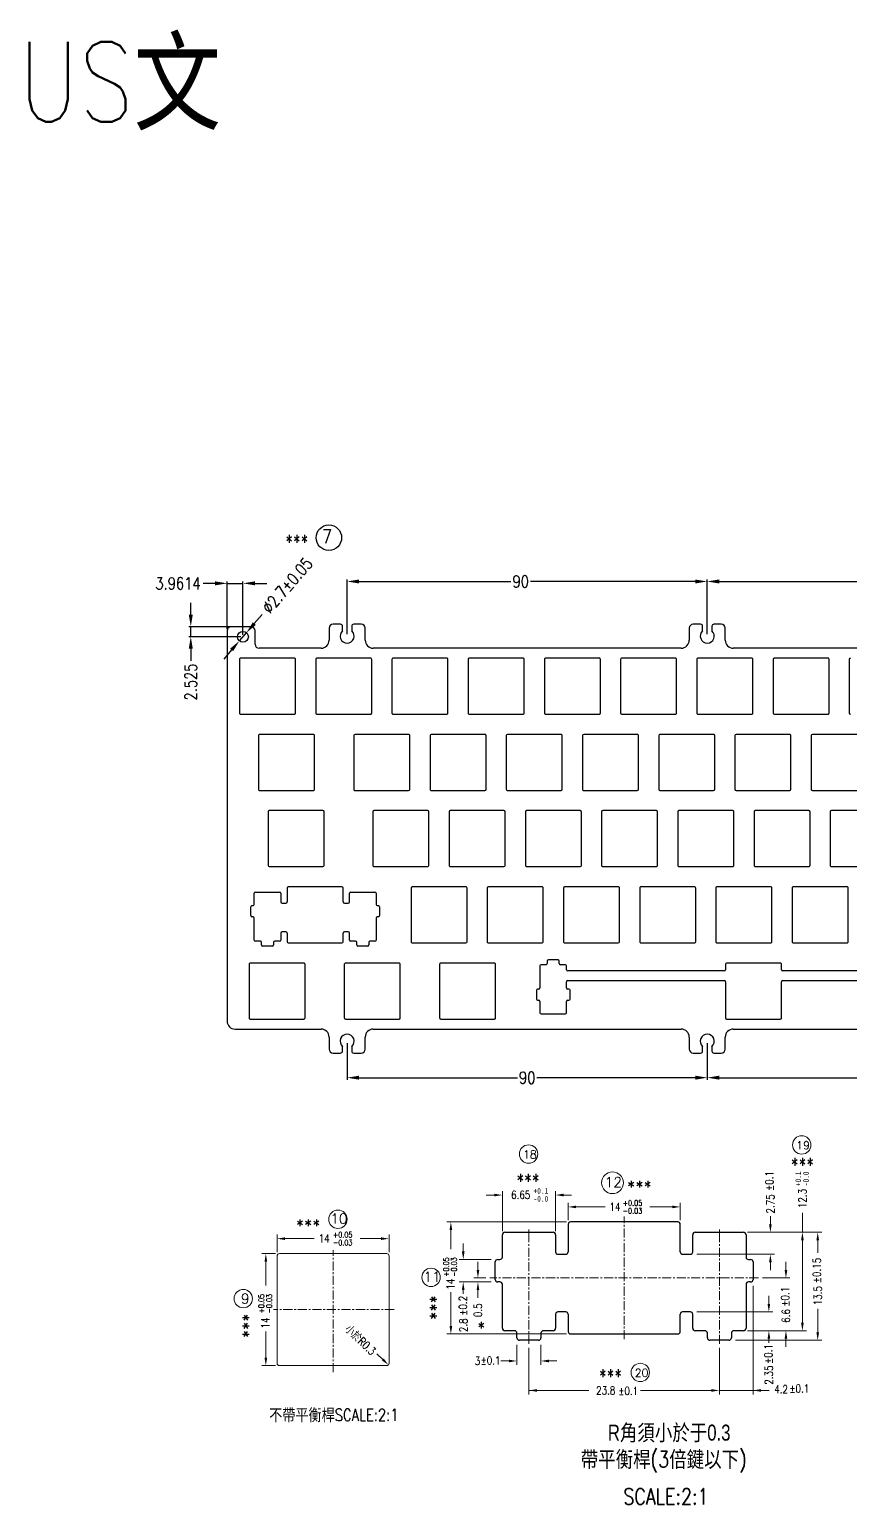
# Model space of a CAD drawing. Header units: inches. Extents: x 139 to 1075, y 623 to 991.
# Drawn here: x 627.8 to 833, y 622.6 to 991.3 of the extents above; entities that cross this region are included whole.
import ezdxf

# ---------------------------------------------------------------- set-up
doc = ezdxf.new("R2010")
doc.units = ezdxf.units.IN
doc.header["$LTSCALE"] = 1.21
doc.header["$MEASUREMENT"] = 0
doc.header["$PDMODE"] = 3
doc.header["$PDSIZE"] = 0.3125
doc.linetypes.add('CENTER', pattern=[0.6, 0.375, -0.075, 0.075, -0.075])
doc.layers.get('0').update_dxf_attribs({"linetype": 'CONTINUOUS'})
doc.layers.get('Defpoints').update_dxf_attribs({"linetype": 'CONTINUOUS'})
for name, color, linetype in [('CENTER', 3, 'CENTER'), ('DIM', 2, 'CONTINUOUS'), ('METAL', 5, 'CONTINUOUS'), ('尺寸', 3, 'CONTINUOUS')]:
    doc.layers.add(name, color=color, linetype=linetype)
doc.styles.get("Standard").update_dxf_attribs({"font": 'simplex.shx', "width": 0.8, "bigfont": 'chineset.shx'})
doc.dimstyles.new('ISO-25', dxfattribs={"dimtxt": 3, "dimasz": 3, "dimexe": 0.5, "dimexo": 0.5, "dimgap": 0.5, "dimtad": 0, "dimdec": 4, "dimdsep": 46, "dimtxsty": 'Standard', "dimcen": 0, "dimclrd": 256, "dimclre": 256, "dimclrt": 256, "dimadec": 4, "dimazin": 2, "dimtfac": 1, "dimtdec": 4, "dimtmove": 0, "dimatfit": 3, "dimfxl": 1, "dimtolj": 1, "dimarcsym": 0})

# ---------------------------------------------------------------- blocks, each defined once
blk = doc.blocks.new('*D76')
at = {"layer": 'Defpoints', "color": 0, "transparency": 16777216}
for p in [(680.29, 838.48), (682.06, 840.53)]:
    blk.add_point(p, dxfattribs=at)
at = {"layer": '尺寸', "lineweight": -2, "transparency": 16777216}
for p, q in [((684.02, 842.8), (685.98, 845.07)), ((680.29, 838.48), (682.06, 840.53)), ((678.33, 836.21), (676.37, 833.94))]:
    blk.add_line(p, q, dxfattribs=at)
at = {"layer": '尺寸', "transparency": 16777216}
for points in [[(683.64, 843.12), (684.4, 842.47), (682.06, 840.53)], [(678.71, 835.88), (677.96, 836.54), (680.29, 838.48)]]:
    blk.add_solid(points, dxfattribs=at)
at = {"layer": '尺寸', "transparency": 16777216, "insert": (692.25, 852.32), "char_height": 3, "attachment_point": 5, "rotation": 49.1831}
blk.add_mtext('\\A1;\\A1;∅2.7%%P0.05', dxfattribs=at)
blk = doc.blocks.new('*D92')
at = {"layer": 'Defpoints', "color": 0, "transparency": 16777216}
for p in [(707.22, 738.45), (797.22, 738.45), (797.22, 729.31)]:
    blk.add_point(p, dxfattribs=at)
at = {"layer": '尺寸', "lineweight": -2, "transparency": 16777216}
for p, q in [((707.22, 737.95), (707.22, 728.81)), ((797.22, 737.95), (797.22, 728.81)), ((710.22, 729.31), (749.77, 729.31)), ((794.22, 729.31), (754.66, 729.31))]:
    blk.add_line(p, q, dxfattribs=at)
at = {"layer": '尺寸', "transparency": 16777216}
for points in [[(710.22, 729.81), (710.22, 728.81), (707.22, 729.31)], [(794.22, 728.81), (794.22, 729.81), (797.22, 729.31)]]:
    blk.add_solid(points, dxfattribs=at)
at = {"layer": '尺寸', "transparency": 16777216, "insert": (752.22, 729.31), "char_height": 3, "attachment_point": 5}
blk.add_mtext('\\A1;90', dxfattribs=at)
blk = doc.blocks.new('*D93')
at = {"layer": 'Defpoints', "color": 0, "transparency": 16777216}
for p in [(797.22, 738.45), (887.22, 738.45), (887.22, 729.31)]:
    blk.add_point(p, dxfattribs=at)
at = {"layer": '尺寸', "lineweight": -2, "transparency": 16777216}
for p, q in [((797.22, 737.95), (797.22, 728.81)), ((887.22, 737.95), (887.22, 728.81)), ((800.22, 729.31), (839.77, 729.31)), ((884.22, 729.31), (844.66, 729.31))]:
    blk.add_line(p, q, dxfattribs=at)
at = {"layer": '尺寸', "transparency": 16777216}
for points in [[(800.22, 729.81), (800.22, 728.81), (797.22, 729.31)], [(884.22, 728.81), (884.22, 729.81), (887.22, 729.31)]]:
    blk.add_solid(points, dxfattribs=at)
at = {"layer": '尺寸', "transparency": 16777216, "insert": (842.22, 729.31), "char_height": 3, "attachment_point": 5}
blk.add_mtext('\\A1;90', dxfattribs=at)
blk = doc.blocks.new('*D95')
at = {"layer": 'Defpoints', "color": 0, "transparency": 16777216}
for p in [(797.22, 853.33), (707.22, 839.65), (797.22, 839.65)]:
    blk.add_point(p, dxfattribs=at)
at = {"layer": '尺寸', "lineweight": -2, "transparency": 16777216}
for p, q in [((707.22, 840.15), (707.22, 853.83)), ((710.22, 853.33), (748.16, 853.33)), ((794.22, 853.33), (753.05, 853.33)), ((797.22, 840.15), (797.22, 853.83))]:
    blk.add_line(p, q, dxfattribs=at)
at = {"layer": '尺寸', "transparency": 16777216}
for points in [[(710.22, 853.83), (710.22, 852.83), (707.22, 853.33)], [(794.22, 852.83), (794.22, 853.83), (797.22, 853.33)]]:
    blk.add_solid(points, dxfattribs=at)
at = {"layer": '尺寸', "transparency": 16777216, "insert": (750.6, 853.33), "char_height": 3, "attachment_point": 5}
blk.add_mtext('\\A1;90', dxfattribs=at)
blk = doc.blocks.new('*D96')
at = {"layer": 'Defpoints', "color": 0, "transparency": 16777216}
for p in [(887.22, 853.33), (797.22, 839.65), (887.22, 839.65)]:
    blk.add_point(p, dxfattribs=at)
at = {"layer": '尺寸', "lineweight": -2, "transparency": 16777216}
for p, q in [((797.22, 840.15), (797.22, 853.83)), ((800.22, 853.33), (839.77, 853.33)), ((884.22, 853.33), (844.66, 853.33)), ((887.22, 840.15), (887.22, 853.83))]:
    blk.add_line(p, q, dxfattribs=at)
at = {"layer": '尺寸', "transparency": 16777216}
for points in [[(800.22, 853.83), (800.22, 852.83), (797.22, 853.33)], [(884.22, 852.83), (884.22, 853.83), (887.22, 853.33)]]:
    blk.add_solid(points, dxfattribs=at)
at = {"layer": '尺寸', "transparency": 16777216, "insert": (842.22, 853.33), "char_height": 3, "attachment_point": 5}
blk.add_mtext('\\A1;90', dxfattribs=at)
blk = doc.blocks.new('*D100')
at = {"layer": 'Defpoints', "color": 0, "transparency": 16777216}
for p in [(668.14, 842.03), (679.11, 842.03), (681.18, 839.5)]:
    blk.add_point(p, dxfattribs=at)
at = {"layer": '尺寸', "lineweight": -2, "transparency": 16777216}
for p, q in [((668.14, 845.03), (668.14, 848.03)), ((678.61, 842.03), (667.64, 842.03)), ((668.14, 839.5), (668.14, 842.03)), ((680.68, 839.5), (667.64, 839.5)), ((668.14, 836.5), (668.14, 833.5))]:
    blk.add_line(p, q, dxfattribs=at)
at = {"layer": '尺寸', "transparency": 16777216}
for points in [[(667.64, 845.03), (668.64, 845.03), (668.14, 842.03)], [(668.64, 836.5), (667.64, 836.5), (668.14, 839.5)]]:
    blk.add_solid(points, dxfattribs=at)
at = {"layer": '尺寸', "transparency": 16777216, "insert": (668.14, 828.2), "char_height": 3, "attachment_point": 5, "rotation": 90}
blk.add_mtext('\\A1;2.525', dxfattribs=at)
blk = doc.blocks.new('*D101')
at = {"layer": 'Defpoints', "color": 0, "transparency": 16777216}
for p in [(681.18, 852.86), (677.22, 840.95), (681.18, 839.5)]:
    blk.add_point(p, dxfattribs=at)
at = {"layer": '尺寸', "lineweight": -2, "transparency": 16777216}
for p, q in [((674.22, 852.86), (671.22, 852.86)), ((677.22, 841.45), (677.22, 853.36)), ((677.22, 852.86), (681.18, 852.86)), ((681.18, 840), (681.18, 853.36)), ((684.18, 852.86), (687.18, 852.86))]:
    blk.add_line(p, q, dxfattribs=at)
at = {"layer": '尺寸', "transparency": 16777216}
for points in [[(674.22, 852.36), (674.22, 853.36), (677.22, 852.86)], [(684.18, 853.36), (684.18, 852.36), (681.18, 852.86)]]:
    blk.add_solid(points, dxfattribs=at)
at = {"layer": '尺寸', "transparency": 16777216, "insert": (664.94, 852.86), "char_height": 3, "attachment_point": 5}
blk.add_mtext('\\A1;3.9614', dxfattribs=at)

msp = doc.modelspace()

# ---------------------------------------------------------------- linework, layer by layer
at = {"color": 7, "linetype": 'Continuous'}
for p, q in [((677.21589, 841.02841), (677.21589, 743.45411)), ((683.21589, 842.02841), (678.21589, 842.02841)), ((684.21589, 837.65411), (684.21589, 841.02841)), ((702.70606, 841.65411), (702.70606, 838.65411)), ((705.56589, 842.65411), (703.70606, 842.65411)), ((706.06589, 840.9732), (706.06589, 842.15411)), ((708.36589, 842.15411), (708.36589, 840.9732)), ((710.72571, 842.65411), (708.86589, 842.65411)), ((711.72571, 838.65411), (711.72571, 841.65411)), ((792.70606, 841.65411), (792.70606, 838.65411)), ((795.56589, 842.65411), (793.70606, 842.65411)), ((796.06589, 840.9732), (796.06589, 842.15411)), ((798.36589, 842.15411), (798.36589, 840.9732)), ((800.72571, 842.65411), (798.86589, 842.65411)), ((801.72571, 838.65411), (801.72571, 841.65411)), ((680.31634, 833.85326), (680.31634, 820.45426)), ((694.01495, 834.15336), (680.6169, 834.15336)), ((700.70606, 836.65411), (685.21589, 836.65411)), ((694.31589, 820.45426), (694.31589, 833.85326)), ((699.36637, 833.85357), (699.36637, 820.45407)), ((713.06495, 834.15336), (699.6669, 834.15336)), ((713.36576, 820.45302), (713.36576, 833.854)), ((790.70606, 836.65411), (713.72571, 836.65411)), ((718.41637, 833.85357), (718.41637, 820.45407)), ((732.11495, 834.15336), (718.7169, 834.15336)), ((732.41576, 820.45302), (732.41576, 833.854)), ((737.46637, 833.85357), (737.46637, 820.45407)), ((751.16495, 834.15336), (737.7669, 834.15336)), ((751.46576, 820.45302), (751.46576, 833.854)), ((756.51637, 833.85357), (756.51637, 820.45407)), ((770.21495, 834.15336), (756.8169, 834.15336)), ((770.51576, 820.45302), (770.51576, 833.854)), ((775.56544, 833.85158), (775.56544, 820.45594)), ((789.26495, 834.15336), (775.86653, 834.15336)), ((789.56576, 820.45302), (789.56576, 833.854)), ((794.61524, 833.8512), (794.61524, 820.45631)), ((808.31495, 834.15336), (794.91653, 834.15336)), ((880.70606, 836.65411), (803.72571, 836.65411)), ((808.61576, 820.45302), (808.61576, 833.854)), ((813.66657, 833.85376), (813.66657, 820.45375)), ((827.36495, 834.15336), (813.9666, 834.15336)), ((827.66576, 820.45302), (827.66576, 833.854)), ((832.71657, 833.85376), (832.71657, 820.45375)), ((680.61728, 820.15416), (694.01533, 820.15416)), ((699.66728, 820.15416), (713.06533, 820.15416)), ((718.71728, 820.15416), (732.11533, 820.15416)), ((737.76728, 820.15416), (751.16533, 820.15416)), ((756.81728, 820.15416), (770.21533, 820.15416)), ((775.86653, 820.15416), (789.26533, 820.15416)), ((794.91653, 820.15416), (808.31533, 820.15416)), ((813.9666, 820.15416), (827.36533, 820.15416)), ((685.07885, 814.80329), (685.07885, 801.40424)), ((698.77746, 815.10336), (685.3794, 815.10336)), ((699.07839, 801.40422), (699.07839, 814.80327)), ((708.89135, 814.80403), (708.89135, 801.40379)), ((722.58988, 815.10336), (709.19182, 815.10336)), ((722.89073, 801.40348), (722.89073, 814.80372)), ((727.94135, 814.80403), (727.94135, 801.40379)), ((741.63988, 815.10336), (728.24182, 815.10336)), ((741.94073, 801.40348), (741.94073, 814.80372)), ((746.99135, 814.80403), (746.99135, 801.40379)), ((760.68988, 815.10336), (747.29182, 815.10336)), ((760.99073, 801.40348), (760.99073, 814.80372)), ((766.04135, 814.80403), (766.04135, 801.40379)), ((779.73988, 815.10336), (766.34182, 815.10336)), ((780.04073, 801.40348), (780.04073, 814.80372)), ((785.09155, 814.80387), (785.09155, 801.40364)), ((798.78988, 815.10336), (785.39154, 815.10336)), ((799.09073, 801.40348), (799.09073, 814.80372)), ((804.14155, 814.80387), (804.14155, 801.40364)), ((817.83988, 815.10336), (804.44154, 815.10336)), ((818.14073, 801.40348), (818.14073, 814.80372)), ((823.19155, 814.80387), (823.19155, 801.40364)), ((836.88988, 815.10336), (823.49154, 815.10336)), ((685.37978, 801.10416), (698.77784, 801.10416)), ((709.1922, 801.10416), (722.59026, 801.10416)), ((728.2422, 801.10416), (741.64026, 801.10416)), ((747.2922, 801.10416), (760.69026, 801.10416)), ((766.3422, 801.10416), (779.74026, 801.10416)), ((785.39154, 801.10416), (798.79026, 801.10416)), ((804.44154, 801.10416), (817.84026, 801.10416)), ((823.49154, 801.10416), (836.89026, 801.10416)), ((687.45959, 795.75341), (687.45959, 782.35341)), ((701.15959, 796.05341), (687.75959, 796.05341)), ((701.45959, 782.35341), (701.45959, 795.75341)), ((713.65385, 795.75403), (713.65385, 782.35379)), ((727.35238, 796.05336), (713.95432, 796.05336)), ((727.65323, 782.35348), (727.65323, 795.75372)), ((732.70385, 795.75403), (732.70385, 782.35379)), ((746.40238, 796.05336), (733.00432, 796.05336)), ((746.70323, 782.35348), (746.70323, 795.75372)), ((751.75385, 795.75403), (751.75385, 782.35379)), ((765.45238, 796.05336), (752.05432, 796.05336)), ((765.75323, 782.35348), (765.75323, 795.75372)), ((770.80385, 795.75403), (770.80385, 782.35379)), ((784.50316, 796.05336), (771.10432, 796.05336)), ((784.80356, 782.35475), (784.80356, 795.75276)), ((789.85371, 795.75279), (789.85371, 782.35444)), ((803.55316, 796.05336), (790.15432, 796.05336)), ((803.85356, 782.35475), (803.85356, 795.75276)), ((808.90371, 795.75279), (808.90371, 782.35444)), ((822.60316, 796.05336), (809.20432, 796.05336)), ((822.90356, 782.35475), (822.90356, 795.75276)), ((827.95371, 795.75279), (827.95371, 782.35444)), ((841.65316, 796.05336), (828.25432, 796.05336)), ((687.75959, 782.05341), (701.15959, 782.05341)), ((713.9547, 782.05416), (727.35276, 782.05416)), ((733.0047, 782.05416), (746.40276, 782.05416)), ((752.0547, 782.05416), (765.45276, 782.05416)), ((771.1047, 782.05416), (784.50316, 782.05416)), ((790.1547, 782.05416), (803.55316, 782.05416)), ((809.2047, 782.05416), (822.60316, 782.05416)), ((828.2547, 782.05416), (841.65316, 782.05416)), ((683.99389, 772.60391), (683.99389, 775.40391)), ((684.29389, 775.70391), (690.34389, 775.70391)), ((690.64389, 775.40391), (690.64389, 773.25391)), ((692.21889, 776.70391), (692.21889, 773.25391)), ((705.91889, 777.00391), (692.51889, 777.00391)), ((706.21889, 773.25391), (706.21889, 776.70391)), ((707.79389, 773.25391), (707.79389, 775.40391)), ((708.09389, 775.70391), (714.14389, 775.70391)), ((714.44389, 775.40391), (714.44389, 772.60391)), ((723.17885, 776.70388), (723.17885, 763.30364)), ((736.87707, 777.00324), (723.47951, 777.00324)), ((737.17823, 763.30333), (737.17823, 776.70357)), ((742.22885, 776.70388), (742.22885, 763.30364)), ((755.92707, 777.00324), (742.52951, 777.00324)), ((756.22823, 763.30333), (756.22823, 776.70357)), ((761.27885, 776.70388), (761.27885, 763.30364)), ((774.97707, 777.00324), (761.57951, 777.00324)), ((775.27823, 763.30333), (775.27823, 776.70357)), ((780.32871, 776.70264), (780.32871, 763.30429)), ((794.02809, 777.00324), (780.62951, 777.00324)), ((794.32856, 763.3046), (794.32856, 776.70261)), ((799.37871, 776.70264), (799.37871, 763.30429)), ((813.07809, 777.00324), (799.67951, 777.00324)), ((813.37856, 763.3046), (813.37856, 776.70261)), ((818.42871, 776.70264), (818.42871, 763.30429)), ((832.12809, 777.00324), (818.72951, 777.00324)), ((832.42856, 763.3046), (832.42856, 776.70261)), ((683.11389, 769.80391), (683.11389, 772.00391)), ((683.41389, 772.30391), (683.69389, 772.30391)), ((690.94389, 772.95391), (691.91889, 772.95391)), ((706.51889, 772.95391), (707.49389, 772.95391)), ((714.74389, 772.30391), (715.02389, 772.30391)), ((715.32389, 772.00391), (715.32389, 769.80391)), ((683.69389, 769.50391), (683.41389, 769.50391)), ((683.99389, 763.70391), (683.99389, 769.20391)), ((714.44389, 769.20391), (714.44389, 763.70391)), ((715.02389, 769.50391), (714.74389, 769.50391)), ((685.52389, 763.40391), (684.29389, 763.40391)), ((690.34389, 763.40391), (689.12389, 763.40391)), ((690.64389, 765.45391), (690.64389, 763.70391)), ((691.91889, 765.75391), (690.94389, 765.75391)), ((692.21889, 765.45391), (692.21889, 763.30391)), ((706.21889, 763.30391), (706.21889, 765.45391)), ((707.49389, 765.75391), (706.51889, 765.75391)), ((707.79389, 763.70391), (707.79389, 765.45391)), ((709.31389, 763.40391), (708.09389, 763.40391)), ((714.14389, 763.40391), (712.91389, 763.40391)), ((685.82389, 762.50391), (685.82389, 763.10391)), ((688.52389, 762.20391), (686.12389, 762.20391)), ((688.82389, 763.10391), (688.82389, 762.50391)), ((692.51889, 763.00391), (705.91889, 763.00391)), ((709.61389, 762.50391), (709.61389, 763.10391)), ((712.31389, 762.20391), (709.91389, 762.20391)), ((712.61389, 763.10391), (712.61389, 762.50391)), ((723.48001, 763.00397), (736.87757, 763.00397)), ((742.53001, 763.00397), (755.92757, 763.00397)), ((761.58001, 763.00397), (774.97757, 763.00397)), ((780.63001, 763.00397), (794.02809, 763.00397)), ((799.68001, 763.00397), (813.07809, 763.00397)), ((818.73001, 763.00397), (832.12809, 763.00397)), ((682.69885, 757.6531), (682.69885, 744.25405)), ((696.39722, 757.95331), (683.00002, 757.95331)), ((696.69839, 744.25405), (696.69839, 757.65309)), ((706.51139, 757.65369), (706.51139, 744.25345)), ((720.20964, 757.95331), (706.81244, 757.95331)), ((720.51069, 744.2536), (720.51069, 757.65354)), ((730.32389, 757.65369), (730.32389, 744.25345)), ((744.02214, 757.95331), (730.62494, 757.95331)), ((744.32319, 744.2536), (744.32319, 757.65354)), ((755.40619, 757.25331), (755.40619, 751.75331)), ((756.93119, 757.55331), (755.70619, 757.55331)), ((757.23119, 758.45331), (757.23119, 757.85331)), ((759.93119, 758.75331), (757.53119, 758.75331)), ((760.23119, 757.85331), (760.23119, 758.45331)), ((761.75619, 757.55331), (760.53119, 757.55331)), ((762.05619, 756.30331), (762.05619, 757.25331)), ((801.45669, 756.00331), (762.35619, 756.00331)), ((801.75669, 757.65443), (801.75669, 756.30331)), ((815.45479, 757.95331), (802.05759, 757.95331)), ((815.75569, 756.30331), (815.75569, 757.6541)), ((855.15619, 756.00331), (816.05569, 756.00331)), ((762.05619, 751.75331), (762.05619, 753.30331)), ((762.35619, 753.60331), (801.45669, 753.60331)), ((801.75669, 753.30331), (801.75669, 744.25271)), ((815.75569, 744.25305), (815.75569, 753.30331)), ((816.05569, 753.60331), (855.15619, 753.60331)), ((754.52619, 751.15331), (754.52619, 748.95331)), ((755.10619, 751.45331), (754.82619, 751.45331)), ((754.82619, 748.65331), (755.10619, 748.65331)), ((762.63619, 751.45331), (762.35619, 751.45331)), ((762.35619, 748.65331), (762.63619, 748.65331)), ((762.93619, 748.95331), (762.93619, 751.15331)), ((755.40619, 748.35331), (755.40619, 745.55331)), ((755.70619, 745.25331), (761.75619, 745.25331)), ((762.05619, 745.55331), (762.05619, 748.35331)), ((679.21589, 741.45411), (700.70606, 741.45411)), ((683.00002, 743.95384), (696.39722, 743.95384)), ((706.81244, 743.95384), (720.20964, 743.95384)), ((713.72571, 741.45411), (790.70606, 741.45411)), ((730.62494, 743.95384), (744.02214, 743.95384)), ((802.05759, 743.95384), (815.45479, 743.95384)), ((803.72571, 741.45411), (880.70606, 741.45411)), ((702.70606, 739.45411), (702.70606, 736.45411)), ((711.72571, 736.45411), (711.72571, 739.45411)), ((792.70606, 739.45411), (792.70606, 736.45411)), ((801.72571, 736.45411), (801.72571, 739.45411)), ((703.70606, 735.45411), (705.56589, 735.45411)), ((706.06589, 735.95411), (706.06589, 737.13502)), ((708.36589, 737.13502), (708.36589, 735.95411)), ((708.86589, 735.45411), (710.72571, 735.45411)), ((793.70606, 735.45411), (795.56589, 735.45411)), ((796.06589, 735.95411), (796.06589, 737.13502)), ((798.36589, 737.13502), (798.36589, 735.95411)), ((798.86589, 735.45411), (800.72571, 735.45411)), ((789.85346, 693.26911), (763.05346, 693.26911)), ((746.00346, 684.46911), (746.00346, 690.06911)), ((746.60346, 690.66911), (758.70346, 690.66911)), ((759.30346, 690.06911), (759.30346, 685.76911)), ((762.45346, 692.66911), (762.45346, 685.76911)), ((790.45346, 685.76911), (790.45346, 692.66911)), ((793.60346, 685.76911), (793.60346, 690.06911)), ((794.20346, 690.66911), (806.30346, 690.66911)), ((806.90346, 690.06911), (806.90346, 684.46911)), ((744.24346, 678.86911), (744.24346, 683.26911)), ((744.84346, 683.86911), (745.40346, 683.86911)), ((759.90346, 685.16911), (761.85346, 685.16911)), ((791.05346, 685.16911), (793.00346, 685.16911)), ((807.50346, 683.86911), (808.06346, 683.86911)), ((808.66346, 683.26911), (808.66346, 678.86911)), ((745.40346, 678.26911), (744.84346, 678.26911)), ((746.00346, 666.66911), (746.00346, 677.66911)), ((806.90346, 677.66911), (806.90346, 666.66911)), ((808.06346, 678.26911), (807.50346, 678.26911)), ((759.30346, 670.16911), (759.30346, 666.66911)), ((761.85346, 670.76911), (759.90346, 670.76911)), ((762.45346, 670.16911), (762.45346, 665.86911)), ((790.45346, 665.86911), (790.45346, 670.16911)), ((793.00346, 670.76911), (791.05346, 670.76911)), ((793.60346, 666.66911), (793.60346, 670.16911)), ((749.06346, 666.06911), (746.60346, 666.06911)), ((749.66346, 664.26911), (749.66346, 665.46911)), ((755.06346, 663.66911), (750.26346, 663.66911)), ((755.66346, 665.46911), (755.66346, 664.26911)), ((758.70346, 666.06911), (756.26346, 666.06911)), ((763.05346, 665.26911), (789.85346, 665.26911)), ((796.64346, 666.06911), (794.20346, 666.06911)), ((797.24346, 664.26911), (797.24346, 665.46911)), ((802.64346, 663.66911), (797.84346, 663.66911)), ((803.24346, 665.46911), (803.24346, 664.26911)), ((806.30346, 666.06911), (803.84346, 666.06911))]:
    msp.add_line(p, q, dxfattribs=at)
msp.add_circle((681.17728, 839.50341), 1.35, dxfattribs=at)
for centre, radius, start, end in [((678.21589, 841.02841), 1, 90, 180), ((683.21589, 841.02841), 1, 0, 90), ((703.70606, 841.65411), 1, 90, 180), ((707.21589, 839.65411), 1.75, 131.0823331, 48.9176669), ((705.56589, 842.15411), 0.5, 0, 90), ((708.86589, 842.15411), 0.5, 90, 180), ((710.72571, 841.65411), 1, 0, 90), ((793.70606, 841.65411), 1, 90, 180), ((797.21589, 839.65411), 1.75, 131.0823331, 48.9176669), ((795.56589, 842.15411), 0.5, 0, 90), ((798.86589, 842.15411), 0.5, 90, 180), ((800.72571, 841.65411), 1, 0, 90), ((685.21589, 837.65411), 1, 180, 270), ((700.70606, 838.65411), 2, 270, 0), ((713.72571, 838.65411), 2, 180, 270), ((790.70606, 838.65411), 2, 270, 0), ((803.72571, 838.65411), 2, 180, 270), ((680.61634, 833.85326), 0.3, 89.8932359, 180), ((694.01589, 833.85326), 0.3, 0, 90.1785721), ((699.66634, 833.85326), 0.3, 89.8932061, 179.9407963), ((713.06589, 833.85326), 0.3, 0.1417985, 90.1786124), ((718.71634, 833.85326), 0.3, 89.8932061, 179.9407963), ((732.11589, 833.85326), 0.3, 0.1417985, 90.1786124), ((737.76634, 833.85326), 0.3, 89.8932061, 179.9407963), ((751.16589, 833.85326), 0.3, 0.1417985, 90.1786124), ((756.81634, 833.85326), 0.3, 89.8932061, 179.9407963), ((770.21589, 833.85326), 0.3, 0.1417986, 90.1786124), ((775.86634, 833.85326), 0.3, 89.9643734, 180.3197835), ((789.26589, 833.85326), 0.3, 0.1417986, 90.1786124), ((794.91634, 833.85326), 0.3, 89.9643734, 180.3905848), ((808.31589, 833.85326), 0.3, 0.1417986, 90.1786124), ((813.96634, 833.85326), 0.3, 89.9503636, 179.9027784), ((827.36589, 833.85326), 0.3, 0.1417986, 90.1786124), ((833.01634, 833.85326), 0.3, 89.9503636, 179.9027784), ((680.61634, 820.45426), 0.3, 180, 270.1785721), ((694.01589, 820.45426), 0.3, 269.8932359, 0), ((699.66634, 820.45426), 0.3, 180.0354961, 270.1785821), ((713.06589, 820.45426), 0.3, 269.9643734, 0), ((718.71634, 820.45426), 0.3, 180.0354961, 270.1785821), ((732.11589, 820.45426), 0.3, 269.9643734, 0), ((737.76634, 820.45426), 0.3, 180.0354961, 270.1785821), ((751.16589, 820.45426), 0.3, 269.9643734, 0), ((756.81634, 820.45426), 0.3, 180.0354962, 270.1785821), ((770.21589, 820.45426), 0.3, 269.9643734, 0), ((775.86634, 820.45426), 0.3, 179.6802165, 270.0356266), ((789.26589, 820.45426), 0.3, 269.9643734, 0), ((794.91634, 820.45426), 0.3, 179.6094152, 270.0356266), ((808.31589, 820.45426), 0.3, 269.9643734, 0), ((813.96634, 820.45426), 0.3, 180.0972272, 270.0496308), ((827.36589, 820.45426), 0.3, 269.9643734, 0), ((833.01634, 820.45426), 0.3, 180.0972272, 270.0496308), ((685.37884, 814.80326), 0.3, 89.8932329, 179.9940727), ((698.77839, 814.80326), 0.3, 0.003551, 90.1785731), ((709.19126, 814.80326), 0.3, 89.8931613, 179.8522791), ((722.59081, 814.80326), 0.3, 0.0886822, 90.1785972), ((728.24126, 814.80326), 0.3, 89.8931613, 179.8522791), ((741.64081, 814.80326), 0.3, 0.0886822, 90.1785972), ((747.29126, 814.80326), 0.3, 89.8931613, 179.8522791), ((760.69081, 814.80326), 0.3, 0.0886822, 90.1785972), ((766.34126, 814.80326), 0.3, 89.8931613, 179.8522791), ((779.74081, 814.80326), 0.3, 0.0886822, 90.1785972), ((785.39126, 814.80326), 0.3, 89.9482487, 179.8828156), ((798.79081, 814.80326), 0.3, 0.0886822, 90.1785972), ((804.44126, 814.80326), 0.3, 89.9482487, 179.8828157), ((817.84081, 814.80326), 0.3, 0.0886822, 90.1785972), ((823.49126, 814.80326), 0.3, 89.9482486, 179.8828156), ((685.37884, 801.40426), 0.3, 180.003551, 270.1785731), ((698.77839, 801.40426), 0.3, 269.8932329, 359.9940727), ((709.19126, 801.40426), 0.3, 180.0886822, 270.1785972), ((722.59081, 801.40426), 0.3, 269.8931613, 359.8522791), ((728.24126, 801.40426), 0.3, 180.0886822, 270.1785972), ((741.64081, 801.40426), 0.3, 269.8931613, 359.8522791), ((747.29126, 801.40426), 0.3, 180.0886822, 270.1785972), ((760.69081, 801.40426), 0.3, 269.8931613, 359.8522791), ((766.34126, 801.40426), 0.3, 180.0886822, 270.1785972), ((779.74081, 801.40426), 0.3, 269.8931613, 359.8522791), ((785.39126, 801.40426), 0.3, 180.1171908, 270.0517449), ((798.79081, 801.40426), 0.3, 269.8931613, 359.8522791), ((804.44126, 801.40426), 0.3, 180.1171908, 270.0517448), ((817.84081, 801.40426), 0.3, 269.8931613, 359.8522791), ((823.49126, 801.40426), 0.3, 180.1171908, 270.0517449), ((687.75959, 795.75341), 0.3, 90, 180), ((701.15959, 795.75341), 0.3, 0, 90), ((713.95376, 795.75326), 0.3, 89.8931613, 179.8522791), ((727.35331, 795.75326), 0.3, 0.0886822, 90.1785972), ((733.00376, 795.75326), 0.3, 89.8931613, 179.8522791), ((746.40331, 795.75326), 0.3, 0.0886822, 90.1785972), ((752.05376, 795.75326), 0.3, 89.8931613, 179.8522791), ((765.45331, 795.75326), 0.3, 0.0886822, 90.1785972), ((771.10376, 795.75326), 0.3, 89.8931613, 179.8522791), ((784.50331, 795.75326), 0.3, 359.9047238, 90.0293754), ((790.15376, 795.75326), 0.3, 89.8932806, 180.0890958), ((803.55331, 795.75326), 0.3, 359.9047238, 90.0293754), ((809.20376, 795.75326), 0.3, 89.8932806, 180.0890958), ((822.60331, 795.75326), 0.3, 359.9047238, 90.0293754), ((828.25376, 795.75326), 0.3, 89.8932806, 180.0890958), ((687.75959, 782.35341), 0.3, 180, 270), ((701.15959, 782.35341), 0.3, 270, 0), ((713.95376, 782.35426), 0.3, 180.0886822, 270.1785972), ((727.35331, 782.35426), 0.3, 269.8931613, 359.8522791), ((733.00376, 782.35426), 0.3, 180.0886822, 270.1785972), ((746.40331, 782.35426), 0.3, 269.8931613, 359.8522791), ((752.05376, 782.35426), 0.3, 180.0886822, 270.1785972), ((765.45331, 782.35426), 0.3, 269.8931613, 359.8522791), ((771.10376, 782.35426), 0.3, 180.0886822, 270.1785972), ((784.50331, 782.35426), 0.3, 269.9706209, 0.0952676), ((790.15376, 782.35426), 0.3, 179.9645576, 270.1785721), ((803.55331, 782.35426), 0.3, 269.9706209, 0.0952676), ((809.20376, 782.35426), 0.3, 179.9645576, 270.1785721), ((822.60331, 782.35426), 0.3, 269.9706209, 0.0952676), ((828.25376, 782.35426), 0.3, 179.9645576, 270.1785721), ((684.29389, 775.40391), 0.3, 90, 180), ((690.34389, 775.40391), 0.3, 0, 90), ((692.51889, 776.70391), 0.3, 90, 180), ((705.91889, 776.70391), 0.3, 0, 90), ((708.09389, 775.40391), 0.3, 90, 180), ((714.14389, 775.40391), 0.3, 0, 90), ((723.47876, 776.70311), 0.3, 89.8574859, 179.8522872), ((736.87831, 776.70311), 0.3, 0, 90.0474968), ((742.52876, 776.70311), 0.3, 89.8574859, 179.8522872), ((755.92831, 776.70311), 0.3, 0, 90.0474968), ((761.57876, 776.70311), 0.3, 89.8574859, 179.8522872), ((774.97831, 776.70311), 0.3, 0, 90.0474968), ((780.62876, 776.70311), 0.3, 89.8576451, 180.0890908), ((794.02831, 776.70311), 0.3, 359.9061148, 90.0426359), ((799.67876, 776.70311), 0.3, 89.8576451, 180.0890908), ((813.07831, 776.70311), 0.3, 359.9061148, 90.0426359), ((818.72876, 776.70311), 0.3, 89.8576451, 180.0890908), ((832.12831, 776.70311), 0.3, 359.9061148, 90.0426359), ((683.41389, 772.00391), 0.3, 90, 180), ((683.69389, 772.60391), 0.3, 270, 0), ((690.94389, 773.25391), 0.3, 180, 270), ((691.91889, 773.25391), 0.3, 270, 0), ((706.51889, 773.25391), 0.3, 180, 270), ((707.49389, 773.25391), 0.3, 270, 0), ((714.74389, 772.60391), 0.3, 180, 270), ((715.02389, 772.00391), 0.3, 0, 90), ((683.41389, 769.80391), 0.3, 180, 270), ((683.69389, 769.20391), 0.3, 0, 90), ((714.74389, 769.20391), 0.3, 90, 180), ((715.02389, 769.80391), 0.3, 270, 0), ((684.29389, 763.70391), 0.3, 180, 270), ((685.52389, 763.10391), 0.3, 0, 90), ((689.12389, 763.10391), 0.3, 90, 180), ((690.34389, 763.70391), 0.3, 270, 0), ((690.94389, 765.45391), 0.3, 90, 180), ((691.91889, 765.45391), 0.3, 0, 90), ((692.51889, 763.30391), 0.3, 180, 270), ((705.91889, 763.30391), 0.3, 270, 0), ((706.51889, 765.45391), 0.3, 90, 180), ((707.49389, 765.45391), 0.3, 0, 90), ((708.09389, 763.70391), 0.3, 180, 270), ((709.31389, 763.10391), 0.3, 0, 90), ((712.91389, 763.10391), 0.3, 90, 180), ((714.14389, 763.70391), 0.3, 270, 0), ((723.47876, 763.30411), 0.3, 180.029707, 270.0474968), ((736.87831, 763.30411), 0.3, 269.8574859, 359.8522872), ((742.52876, 763.30411), 0.3, 180.029707, 270.0474968), ((755.92831, 763.30411), 0.3, 269.8574859, 359.8522872), ((761.57876, 763.30411), 0.3, 180.029707, 270.0474968), ((774.97831, 763.30411), 0.3, 269.8574859, 359.8522872), ((780.62876, 763.30411), 0.3, 179.9821837, 270.0474968), ((794.02831, 763.30411), 0.3, 269.9573579, 0.0938752), ((799.67876, 763.30411), 0.3, 179.9821837, 270.0474968), ((813.07831, 763.30411), 0.3, 269.9573579, 0.0938752), ((818.72876, 763.30411), 0.3, 179.9821837, 270.0474968), ((832.12831, 763.30411), 0.3, 269.9573579, 0.0938752), ((686.12389, 762.50391), 0.3, 180, 270), ((688.52389, 762.50391), 0.3, 270, 0), ((709.91389, 762.50391), 0.3, 180, 270), ((712.31389, 762.50391), 0.3, 270, 0), ((682.99884, 757.65307), 0.3, 89.9441956, 179.998812), ((696.39839, 757.65307), 0.3, 0, 90.0558044), ((706.81126, 757.65307), 0.3, 89.9441956, 179.970293), ((720.21081, 757.65307), 0.3, 0, 90.0558044), ((730.62376, 757.65307), 0.3, 89.9441956, 179.970293), ((744.02331, 757.65307), 0.3, 0, 90.0558044), ((755.70619, 757.25331), 0.3, 90, 180), ((756.93119, 757.85331), 0.3, 270, 0), ((757.53119, 758.45331), 0.3, 90, 180), ((759.93119, 758.45331), 0.3, 0, 90), ((760.53119, 757.85331), 0.3, 180, 270), ((761.75619, 757.25331), 0.3, 0, 90), ((762.35619, 756.30331), 0.3, 180, 270), ((801.45669, 756.30331), 0.3, 270, 0), ((802.05641, 757.65307), 0.3, 89.9441956, 179.9346229), ((815.45596, 757.65307), 0.3, 0, 90.0558044), ((816.05569, 756.30331), 0.3, 180, 270), ((762.35619, 753.30331), 0.3, 90, 180), ((801.45669, 753.30331), 0.3, 0, 90), ((816.05569, 753.30331), 0.3, 90, 180), ((754.82619, 751.15331), 0.3, 90, 180), ((754.82619, 748.95331), 0.3, 180, 270), ((755.10619, 751.75331), 0.3, 270, 0), ((755.10619, 748.35331), 0.3, 0, 90), ((762.35619, 751.75331), 0.3, 180, 270), ((762.35619, 748.35331), 0.3, 90, 180), ((762.63619, 751.15331), 0.3, 0, 90), ((762.63619, 748.95331), 0.3, 270, 0), ((755.70619, 745.55331), 0.3, 180, 270), ((761.75619, 745.55331), 0.3, 270, 0), ((679.21589, 743.45411), 2, 180, 270), ((682.99884, 744.25407), 0.3, 180.001188, 270.0558044), ((696.39839, 744.25407), 0.3, 269.9441956, 0), ((700.70606, 739.45411), 2, 0, 90), ((706.81126, 744.25407), 0.3, 180.029707, 270.0558044), ((713.72571, 739.45411), 2, 90, 180), ((720.21081, 744.25407), 0.3, 269.9441956, 0), ((730.62376, 744.25407), 0.3, 180.029707, 270.0558044), ((744.02331, 744.25407), 0.3, 269.9441956, 0), ((790.70606, 739.45411), 2, 0, 90), ((803.72571, 739.45411), 2, 90, 180), ((802.05641, 744.25407), 0.3, 180.0653771, 270.0558044), ((815.45596, 744.25407), 0.3, 269.9441956, 0), ((707.21589, 738.45411), 1.75, 311.0823331, 228.9176669), ((797.21589, 738.45411), 1.75, 311.0823331, 228.9176669), ((703.70606, 736.45411), 1, 180, 270), ((705.56589, 735.95411), 0.5, 270, 0), ((708.86589, 735.95411), 0.5, 180, 270), ((710.72571, 736.45411), 1, 270, 0), ((793.70606, 736.45411), 1, 180, 270), ((795.56589, 735.95411), 0.5, 270, 0), ((798.86589, 735.95411), 0.5, 180, 270), ((800.72571, 736.45411), 1, 270, 0), ((763.05346, 692.66911), 0.6, 90, 180), ((789.85346, 692.66911), 0.6, 0, 90), ((746.60346, 690.06911), 0.6, 90, 180), ((758.70346, 690.06911), 0.6, 0, 90), ((794.20346, 690.06911), 0.6, 90, 180), ((806.30346, 690.06911), 0.6, 0, 90), ((759.90346, 685.76911), 0.6, 180, 270), ((761.85346, 685.76911), 0.6, 270, 0), ((791.05346, 685.76911), 0.6, 180, 270), ((793.00346, 685.76911), 0.6, 270, 0), ((744.84346, 683.26911), 0.6, 90, 180), ((745.40346, 684.46911), 0.6, 270, 0), ((807.50346, 684.46911), 0.6, 180, 270), ((808.06346, 683.26911), 0.6, 0, 90), ((744.84346, 678.86911), 0.6, 180, 270), ((808.06346, 678.86911), 0.6, 270, 0), ((745.40346, 677.66911), 0.6, 0, 90), ((807.50346, 677.66911), 0.6, 90, 180), ((759.90346, 670.16911), 0.6, 90, 180), ((761.85346, 670.16911), 0.6, 0, 90), ((791.05346, 670.16911), 0.6, 90, 180), ((793.00346, 670.16911), 0.6, 0, 90), ((746.60346, 666.66911), 0.6, 180, 270), ((749.06346, 665.46911), 0.6, 0, 90), ((750.26346, 664.26911), 0.6, 180, 270), ((755.06346, 664.26911), 0.6, 270, 0), ((756.26346, 665.46911), 0.6, 90, 180), ((758.70346, 666.66911), 0.6, 270, 0), ((763.05346, 665.86911), 0.6, 180, 270), ((789.85346, 665.86911), 0.6, 270, 0), ((794.20346, 666.66911), 0.6, 180, 270), ((796.64346, 665.46911), 0.6, 0, 90), ((797.84346, 664.26911), 0.6, 180, 270), ((802.64346, 664.26911), 0.6, 270, 0), ((803.84346, 665.46911), 0.6, 90, 180), ((806.30346, 666.66911), 0.6, 270, 0)]:
    msp.add_arc(centre, radius, start, end, dxfattribs=at)
at = {"layer": 'CENTER', "lineweight": 9, "ltscale": 5}
for p, q in [((776.45346, 663.92513), (776.45346, 694.61309)), ((752.65346, 662.77199), (752.65346, 691.62366)), ((800.25346, 662.77199), (800.25346, 691.62366)), ((703.70884, 655.72853), (703.70884, 686.19912)), ((809.99567, 679.26911), (742.91124, 679.26911)), ((718.94538, 671.33777), (688.84633, 671.33777))]:
    msp.add_line(p, q, dxfattribs=at)
at = {"layer": 'DIM', "lineweight": 13}
for p, q in [((746.00346, 690.92911), (746.00346, 700.97791)), ((759.30346, 690.92911), (759.30346, 700.97791)), ((744.00346, 699.97791), (742.00346, 699.97791)), ((761.30346, 699.97791), (763.30346, 699.97791)), ((762.45346, 693.66911), (762.45346, 698.00709)), ((764.45346, 697.00709), (771.69975, 697.00709)), ((788.45346, 697.00709), (782.83467, 697.00709)), ((790.45346, 693.66911), (790.45346, 698.00709)), ((762.05346, 693.26911), (732.14432, 693.26911)), ((812.99223, 692.66911), (812.99223, 694.66911)), ((821.00042, 690.66911), (821.00042, 695.52128)), ((689.70884, 685.73777), (689.70884, 690.07576)), ((717.70884, 685.73777), (717.70884, 690.07576)), ((733.14432, 691.26911), (733.14432, 686.44284)), ((807.30346, 690.66911), (825.82819, 690.66911)), ((807.30346, 690.66911), (822.00042, 690.66911)), ((807.30346, 690.66911), (813.99223, 690.66911)), ((691.70884, 689.07576), (698.95513, 689.07576)), ((715.70884, 689.07576), (710.43099, 689.07576)), ((736.2289, 685.86911), (736.2289, 687.86911)), ((821.00042, 668.06911), (821.00042, 688.66911)), ((824.82819, 688.66911), (824.82819, 685.55846)), ((689.30884, 685.33777), (685.89603, 685.33777)), ((686.89603, 683.33777), (686.89603, 677.35303)), ((743.25346, 683.86911), (735.2289, 683.86911)), ((739.90534, 681.26911), (739.90534, 683.26911)), ((794.60346, 685.16911), (813.99223, 685.16911)), ((812.99223, 683.16911), (812.99223, 681.16911)), ((816.88324, 681.26911), (816.88324, 683.26911)), ((741.91124, 679.26911), (738.90534, 679.26911)), ((810.99567, 679.26911), (817.88324, 679.26911)), ((733.14432, 667.26911), (733.14432, 675.69628)), ((743.25346, 678.26911), (735.2289, 678.26911)), ((736.2289, 676.26911), (736.2289, 675.26911)), ((743.25346, 678.26911), (738.90534, 678.26911)), ((739.90534, 676.26911), (739.90534, 674.26911)), ((808.65346, 677.26911), (808.65346, 650.13777)), ((812.61711, 672.76911), (812.61711, 674.76911)), ((824.82819, 665.66911), (824.82819, 671.5691)), ((794.60346, 670.76911), (813.61711, 670.76911)), ((686.89603, 659.33777), (686.89603, 665.8338)), ((762.05346, 665.26911), (732.14432, 665.26911)), ((804.25346, 663.66911), (825.82819, 663.66911)), ((807.30346, 666.06911), (817.88324, 666.06911)), ((807.30346, 666.06911), (813.61711, 666.06911)), ((807.30346, 666.06911), (822.00042, 666.06911)), ((812.61711, 664.06911), (812.61711, 663.06911)), ((816.88324, 664.06911), (816.88324, 662.06911)), ((714.66308, 660.29962), (716.10176, 658.9103)), ((749.65346, 662.52911), (749.65346, 657.50504)), ((752.65346, 661.77199), (752.65346, 650.13777)), ((755.65346, 662.52911), (755.65346, 657.50504)), ((800.25346, 661.77199), (800.25346, 650.13777)), ((800.25346, 660.77199), (800.25346, 650.13777)), ((689.30884, 657.33777), (685.89603, 657.33777)), ((747.65346, 658.50504), (745.65346, 658.50504)), ((757.65346, 658.50504), (759.65346, 658.50504)), ((752.65346, 651.13777), (767.66164, 651.13777)), ((798.25346, 651.13777), (780.55919, 651.13777)), ((798.25346, 651.13777), (796.25346, 651.13777)), ((800.25346, 651.13777), (812.65346, 651.13777))]:
    msp.add_line(p, q, dxfattribs=at)
for centre, radius in [((752.55933, 710.21716), 2.29445), ((820.83976, 712.50204), 2.29445), ((773.52813, 703.05625), 2.7161), ((704.90929, 693.92257), 2.29445), ((728.19193, 679.40702), 2.29445), ((681.25167, 674.08106), 2.29445), ((780.47953, 655.63348), 2.29445)]:
    msp.add_circle(centre, radius, dxfattribs=at)
for points in [[(744.00346, 700.31124), (744.00346, 699.64457), (746.00346, 699.97791)], [(761.30346, 700.31124), (761.30346, 699.64457), (759.30346, 699.97791)], [(764.45346, 697.34042), (764.45346, 696.67376), (762.45346, 697.00709)], [(788.45346, 697.34042), (788.45346, 696.67376), (790.45346, 697.00709)], [(732.81099, 691.26911), (733.47765, 691.26911), (733.14432, 693.26911)], [(691.70884, 689.40909), (691.70884, 688.74242), (689.70884, 689.07576)], [(715.70884, 689.40909), (715.70884, 688.74242), (717.70884, 689.07576)], [(813.32556, 692.66911), (812.6589, 692.66911), (812.99223, 690.66911)], [(820.66709, 688.66911), (821.33376, 688.66911), (821.00042, 690.66911)], [(824.49485, 688.66911), (825.16152, 688.66911), (824.82819, 690.66911)], [(735.89557, 685.86911), (736.56224, 685.86911), (736.2289, 683.86911)], [(686.56269, 683.33777), (687.22936, 683.33777), (686.89603, 685.33777)], [(813.32556, 683.16911), (812.6589, 683.16911), (812.99223, 685.16911)], [(739.572, 681.26911), (740.23867, 681.26911), (739.90534, 679.26911)], [(816.54991, 681.26911), (817.21658, 681.26911), (816.88324, 679.26911)], [(735.89557, 676.26911), (736.56224, 676.26911), (736.2289, 678.26911)], [(739.572, 676.26911), (740.23867, 676.26911), (739.90534, 678.26911)], [(812.28377, 672.76911), (812.95044, 672.76911), (812.61711, 670.76911)], [(732.81099, 667.26911), (733.47765, 667.26911), (733.14432, 665.26911)], [(820.66709, 668.06911), (821.33376, 668.06911), (821.00042, 666.06911)], [(812.28377, 664.06911), (812.95044, 664.06911), (812.61711, 666.06911)], [(816.54991, 664.06911), (817.21658, 664.06911), (816.88324, 666.06911)], [(824.49485, 665.66911), (825.16152, 665.66911), (824.82819, 663.66911)], [(686.56269, 659.33777), (687.22936, 659.33777), (686.89603, 657.33777)], [(716.33331, 659.15008), (715.87021, 658.67052), (717.54044, 657.52098)], [(747.65346, 658.83837), (747.65346, 658.1717), (749.65346, 658.50504)], [(757.65346, 658.83837), (757.65346, 658.1717), (755.65346, 658.50504)], [(754.65346, 651.47111), (754.65346, 650.80444), (752.65346, 651.13777)], [(798.25346, 651.47111), (798.25346, 650.80444), (800.25346, 651.13777)], [(798.25346, 651.47111), (798.25346, 650.80444), (800.25346, 651.13777)], [(810.65346, 651.47111), (810.65346, 650.80444), (808.65346, 651.13777)]]:
    msp.add_solid(points, dxfattribs=at)
at = {"layer": 'METAL', "lineweight": 13}
for p, q in [((689.70884, 657.93777), (689.70884, 684.73777)), ((717.10884, 685.33777), (690.30884, 685.33777)), ((717.70884, 657.93777), (717.70884, 684.73777)), ((717.10884, 657.33777), (690.30884, 657.33777))]:
    msp.add_line(p, q, dxfattribs=at)
for centre, start, end in [((690.30884, 684.73777), 90, 180), ((717.10884, 684.73777), 0, 90), ((690.30884, 657.93777), 180, 270), ((717.10884, 657.93777), 270, 0)]:
    msp.add_arc(centre, 0.6, start, end, dxfattribs=at)
at = {"layer": '尺寸'}
msp.add_circle((702.65691, 864.26952), 3.18522, dxfattribs=at)

# ---------------------------------------------------------------- texts
at = {"color": 2, "linetype": 'Continuous', "attachment_point": 3, "line_spacing_factor": 0.9}
for s, insert, char_height, width in [('US{\\fSimSun|b0|i0|c134|p54;文}', (675.71379, 988.18005), 20, 63.3945946), ('***', (697.53707, 864.96667), 3.5, 12.0066605), ('7', (703.37757, 866.30463), 3.5, 3.7781659), ('***', (823.87758, 709.30242), 3.5, 7.8901737), ('***', (755.30984, 705.2571), 3.5, 12.0066605), ('***', (775.92411, 656.4558), 3.5, 12.0066605)]:
    msp.add_mtext(s, dxfattribs=dict(at, insert=insert, char_height=char_height, width=width))
at = {"layer": 'DIM', "lineweight": 13}
for s, height, p in [('19', 2, (819.44975, 711.40575)), ('18', 2, (751.16932, 709.12088)), ('12', 2.5, (771.58997, 701.95997)), ('***', 3, (777.18925, 700.56442)), ('***', 3, (694.39191, 690.90103)), ('10', 2.5, (703.00845, 692.82628)), ('11', 2.5, (726.29109, 678.31073)), ('9', 2.5, (680.66703, 672.82992)), ('*', 3, (739.70749, 665.31688)), ('20', 2, (779.08952, 654.53719))]:
    msp.add_text(s, height=height, dxfattribs=at).set_placement(p)
for p in [(730.905, 668.77622), (684.045, 664.19905)]:
    msp.add_text('***', height=3, rotation=90, dxfattribs=at).set_placement(p)
at = {"layer": 'DIM', "lineweight": 13, "char_height": 2, "attachment_point": 5}
for s, insert, rotation in [('±0.1', (812.73935, 703.50566), 90), ('\\A1;12.3', (821.00042, 699.11984), 90), ('2.75', (812.99223, 697.76435), 90), ('\\A1;{\\H0.7x;\\S+0.05^ -0.03;}', (732.93989, 681.97625), 90), ('±0.15', (824.5735, 681.11683), 90), ('\\A1;14', (733.08244, 677.70409), 90), ('\\A1;{\\H0.7x;\\S+0.05^ -0.03;}', (686.75323, 672.81549), 90), ('±0.1', (816.67344, 674.58189), 90), ('\\A1;13.5', (824.82819, 674.81496), 90), ('±0.2', (736.17157, 672.30698), 90), ('\\A1;0.5', (739.90534, 671.17387), 90), ('6.6', (816.88324, 669.76425), 90), ('\\A1;14', (686.77175, 667.98319), 90), ('\\A1;2.8', (736.26729, 667.4314), 90), ('{\\fSimSun|b0|i0|c134|p54;小於}R0.3', (710.48854, 663.69037), 316), ('±0.1', (812.49256, 660.26522), 90), ('2.35', (812.61711, 654.96148), 90)]:
    msp.add_mtext(s, dxfattribs=dict(at, insert=insert, rotation=rotation))
at = {"layer": 'DIM', "color": 1, "lineweight": 13, "insert": (820.92019, 704.04329), "char_height": 2, "attachment_point": 5, "rotation": 90}
msp.add_mtext('\\A1;{\\fSimSun|b0|i0|c134|p54;\\H0.7x;\\S+0.1^ -0.0;}', dxfattribs=at)
at = {"layer": 'DIM', "lineweight": 13, "attachment_point": 5}
for s, insert, char_height in [('\\A1;6.65', (750.59107, 700.03549), 2), ('\\A1;14', (774.1229, 697.00709), 2), ('\\A1;{\\H0.7x;\\S+0.05^ -0.03;}', (778.5403, 697.00709), 2), ('\\A1;14', (701.47729, 689.14176), 2), ('\\A1;{\\H0.7x;\\S+0.05^ -0.03;}', (706.0951, 689.07576), 2), ('\\A1;3', (739.79594, 658.50504), 2), ('±0.1', (743.06897, 658.62936), 2), ('±0.1', (820.24531, 651.59607), 2), ('23.8', (771.85209, 651.13777), 2), ('±0.1', (777.47377, 651.01822), 2), ('\\A1;4.2', (815.66597, 651.43276), 2), ('{\\fPMingLiU|b0|i0|c136|p18;不帶平衡桿\\Ftxt.shx|c1;SCALE:2:1}', (703.90554, 644.85325), 3)]:
    msp.add_mtext(s, dxfattribs=dict(at, insert=insert, char_height=char_height))
at = {"layer": 'DIM', "color": 1, "lineweight": 13, "insert": (755.6421, 700.0234), "char_height": 2, "attachment_point": 5}
msp.add_mtext('\\A1;{\\fSimSun|b0|i0|c134|p54;\\H0.7x;\\S+0.1^ -0.0;}', dxfattribs=at)
at = {"layer": 'DIM', "lineweight": 15, "char_height": 4, "attachment_point": 5}
for s, insert in [('{\\fPMingLiU|b0|i0|c136|p18;\\C2; \\H0.6667x;  \\H1.5x;R角須小於于0.3\\H0.6667x;\\P\\H1.5x;\\C256;帶平衡桿}(3{\\fPMingLiU|b0|i0|c136|p18;倍鍵以下})', (786.34151, 636.59857)), ('SCALE:2:1', (786.89209, 624.63346))]:
    msp.add_mtext(s, dxfattribs=dict(at, insert=insert))

# ---------------------------------------------------------------- dimensions: what is measured, and where the dimension line sits
at = {"layer": '尺寸'}
dim = msp.add_diameter_dim_2p(p1=(680.29486, 838.48172), p2=(682.0597, 840.52509), text='\\A1;<>%%P0.05', dimstyle='ISO-25', override={"dimtxsty": 'Standard'}, dxfattribs=at)
dim.commit()
dim.dimension.update_dxf_attribs({"geometry": '*D76', "text_midpoint": (692.24721, 852.32039)})
for base, p1, p2, picture, middle in [((797.21589, 853.32633), (707.21589, 839.65411), (797.21589, 839.65411), '*D95', (750.60306, 853.32633)), ((681.17728, 852.85722), (677.21589, 840.94804), (681.17728, 839.50341), '*D101', (664.94446, 852.85722))]:
    dim = msp.add_linear_dim(base=base, p1=p1, p2=p2, dimstyle='ISO-25', override={"dimtxsty": 'Standard'}, dxfattribs=at)
    dim.commit()
    dim.dimension.update_dxf_attribs({"geometry": picture, "text_midpoint": middle, "dimtype": 160})
for base, p1, p2, picture, middle in [((887.21589, 853.32633), (797.21589, 839.65411), (887.21589, 839.65411), '*D96', (842.21589, 853.32633)), ((797.21589, 729.31363), (707.21589, 738.45411), (797.21589, 738.45411), '*D92', (752.21589, 729.31363)), ((887.21589, 729.31363), (797.21589, 738.45411), (887.21589, 738.45411), '*D93', (842.21589, 729.31363))]:
    dim = msp.add_linear_dim(base=base, p1=p1, p2=p2, dimstyle='ISO-25', override={"dimtxsty": 'Standard'}, dxfattribs=at)
    dim.commit()
    dim.dimension.update_dxf_attribs({"geometry": picture, "text_midpoint": middle})
dim = msp.add_linear_dim(base=(668.14345, 842.02841), p1=(681.17728, 839.50341), p2=(679.11358, 842.02841), angle=90, dimstyle='ISO-25', override={"dimtxsty": 'Standard'}, dxfattribs=at)
dim.commit()
dim.dimension.update_dxf_attribs({"geometry": '*D100', "text_midpoint": (668.14345, 828.20341), "dimtype": 160})

doc.saveas('drawing.dxf')
